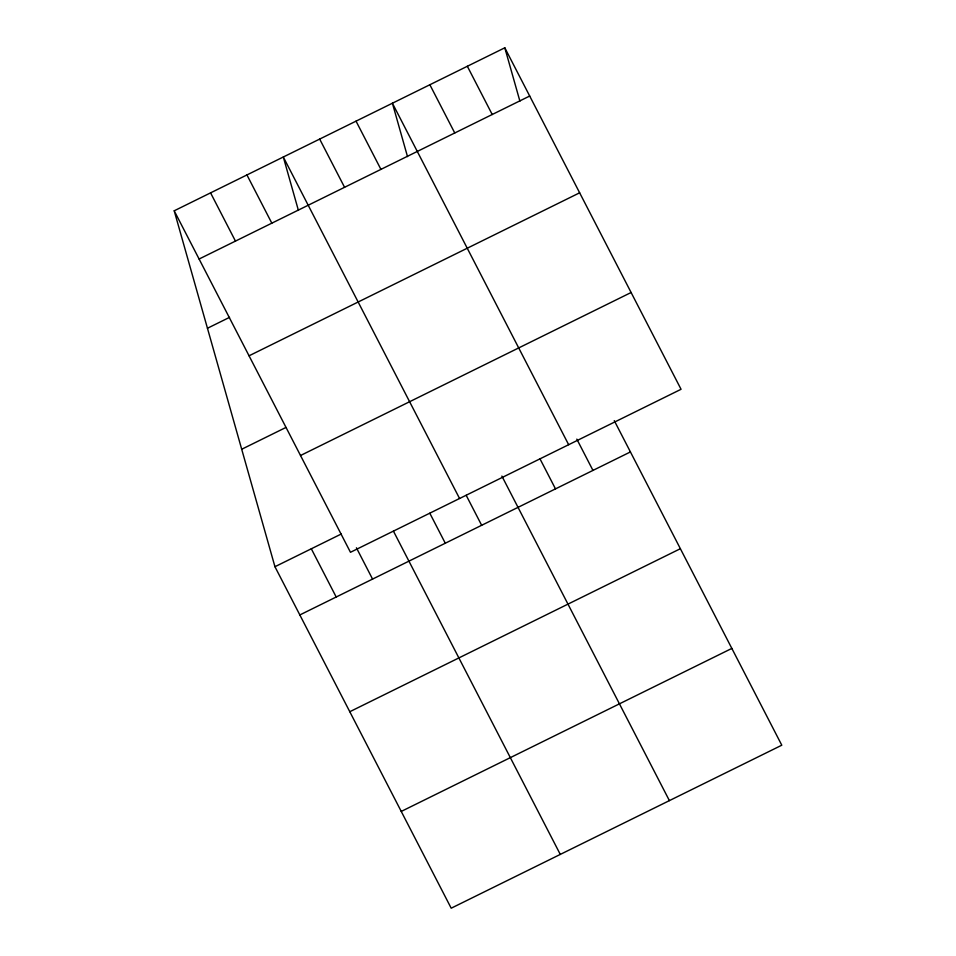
<?xml version="1.0" encoding="UTF-8"?>
<svg xmlns="http://www.w3.org/2000/svg" width="956" height="956" viewBox="0 0 956 956"><rect width="100%" height="100%" fill="white"/><g stroke="black" fill="none" stroke-linecap="round" stroke-linejoin="round"><path stroke-width="1.43" d="M174.207 210.798L504.804 47.8L681.054 389.283L350.47 552.293L174.207 210.798L274.946 566.717L451.196 908.2L781.793 745.202L614.278 420.652M199.099 259.028L529.696 96.03M207.452 328.255L229.536 317.368M249.05 355.799L579.647 192.801M241.701 449.26L285.856 427.487M300.519 455.51L631.103 292.512M274.946 566.717L341.184 534.057M299.837 614.947L630.422 451.937M349.788 711.718L680.373 548.708M401.245 811.429L731.842 648.419M467.341 66.275L492.221 114.505M429.865 84.749L454.757 132.968M576.815 439.127L592.959 470.412M568.653 444.707L392.402 103.224L407.507 156.605M540.02 458.904L555.496 488.886M356.038 121.149L380.93 169.379M501.876 476.076L669.391 800.614M319.674 139.086L344.566 187.304M466.193 495.316L481.657 525.286M459.561 498.494L283.311 157.011L298.415 210.404M429.818 513.241L445.293 543.223M246.947 174.948L271.827 223.166M393.454 531.178L560.288 854.413M210.571 192.873L235.463 241.103M356.421 547.8L372.565 579.085M311.309 548.78L336.201 597.01M504.804 47.8L519.909 101.193"/></g></svg>
